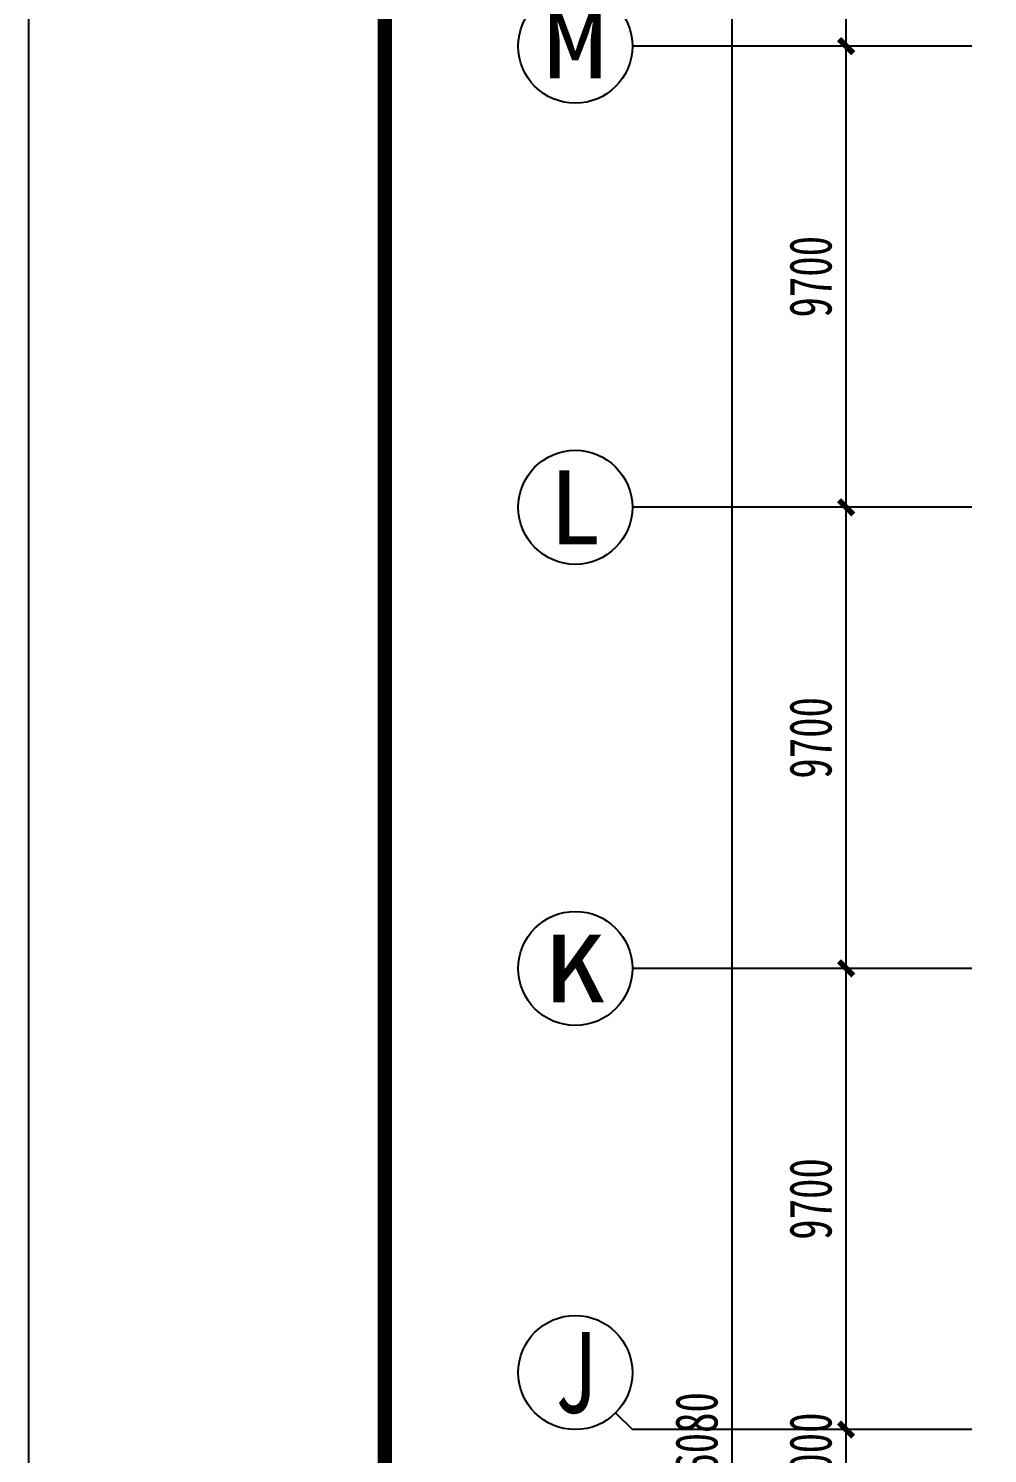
# Model space of a CAD drawing. Header units: millimetres. Extents: x -633009578 to 5705885, y -633235091 to 2571734.
# Drawn here: x 2725055 to 2745238, y 2340267 to 2370242 of the extents above; entities that cross this region are included whole.
import ezdxf
from ezdxf.enums import TextEntityAlignment as Align

# ---------------------------------------------------------------- set-up
doc = ezdxf.new("R2010")
doc.units = ezdxf.units.MM
doc.header["$LTSCALE"] = 1000
doc.header["$MEASUREMENT"] = 0
doc.layers.get('0').update_dxf_attribs({"color": 9})
for name, color, linetype in [('3T_WOOD', 21, 'Continuous'), ('AXIS_TEXT', 7, 'Continuous'), ('C-AXIS(轴号)', 3, 'Continuous'), ('设备-箱柜', 3, 'Continuous'), ('院图签、封面151013$0$PUB_TITLE', 153, 'Continuous'), ('院图签、封面151013$0$图签文字', 4, 'Continuous')]:
    doc.layers.add(name, color=color, linetype=linetype)
doc.styles.add('_TCH_AXIS', font='simhei.ttf', dxfattribs={"bigfont": 'GBCBIG'})
doc.styles.add('_TCH_DIM_T3', font='simhei.ttf', dxfattribs={"width": 0.707, "bigfont": 'GBCBIG'})
doc.styles.add('COMPLEX', font='simhei.ttf')
doc.styles.add('院图签、封面151013$0$-宋体', font='simhei.ttf', dxfattribs={"width": 0.8})
doc.dimstyles.new('_TCH_ARCH&&300', dxfattribs={"dimtxt": 892.5, "dimasz": 300, "dimexe": 750, "dimexo": 900, "dimgap": 300, "dimtad": 1, "dimdec": 0, "dimzin": 0, "dimdsep": 46, "dimtxsty": '_TCH_DIM_T3', "dimblk": 'ARCHTICK', "dimcen": 0.09, "dimclrt": 7, "dimazin": 2, "dimtfac": 1, "dimtdec": 0, "dimtix": 1, "dimtmove": 2, "dimatfit": 3, "dimfxl": 1, "dimtolj": 1, "dimtzin": 0, "dimarcsym": 0})

# ---------------------------------------------------------------- blocks, each defined once
blk = doc.blocks.new('_ArchTick')
at = {"color": 0, "linetype": 'ByBlock', "const_width": 0.4}
blk.add_lwpolyline([(-0.5, -0.5), (0.5, 0.5)], dxfattribs=at)
blk = doc.blocks.new('*D317')
at = {"layer": 'C-AXIS(轴号)', "color": 0, "lineweight": -2, "transparency": 16777216}
for p, q in [((1090231, 1657819), (1090231, 1658119)), ((1091977, 1657819), (1089481, 1657819)), ((1090231, 1656819), (1090231, 1657819)), ((1091977, 1656819), (1089481, 1656819)), ((1090231, 1656819), (1090231, 1656519))]:
    blk.add_line(p, q, dxfattribs=at)
at = {"layer": 'Defpoints', "color": 0, "transparency": 16777216}
for p in [(1090231, 1657819), (1092877, 1657819), (1092877, 1656819)]:
    blk.add_point(p, dxfattribs=at)
at = {"layer": 'C-AXIS(轴号)', "color": 0, "linetype": 'ByBlock', "lineweight": -2, "transparency": 16777216, "xscale": 300, "yscale": 300, "zscale": 300}
for p, rotation in [((1090231, 1657819), 270), ((1090231, 1656819), 90)]:
    blk.add_blockref('_ArchTick', p, dxfattribs=dict(at, rotation=rotation))
at = {"layer": 'C-AXIS(轴号)', "color": 7, "transparency": 16777216, "insert": (1089485, 1657319), "char_height": 892.5, "attachment_point": 5, "rotation": 90, "style": '_TCH_DIM_T3'}
blk.add_mtext('\\A1;1000', dxfattribs=at)
blk = doc.blocks.new('*D318')
at = {"layer": 'C-AXIS(轴号)', "color": 0, "lineweight": -2, "transparency": 16777216}
for p, q in [((1091977, 1667519), (1089481, 1667519)), ((1090231, 1657819), (1090231, 1667519)), ((1091977, 1657819), (1089481, 1657819))]:
    blk.add_line(p, q, dxfattribs=at)
at = {"layer": 'Defpoints', "color": 0, "transparency": 16777216}
for p in [(1090231, 1667519), (1092877, 1667519), (1092877, 1657819)]:
    blk.add_point(p, dxfattribs=at)
at = {"layer": 'C-AXIS(轴号)', "color": 0, "linetype": 'ByBlock', "lineweight": -2, "transparency": 16777216, "xscale": 300, "yscale": 300, "zscale": 300}
for p, rotation in [((1090231, 1667519), 90), ((1090231, 1657819), 270)]:
    blk.add_blockref('_ArchTick', p, dxfattribs=dict(at, rotation=rotation))
at = {"layer": 'C-AXIS(轴号)', "color": 7, "transparency": 16777216, "insert": (1089485, 1662669), "char_height": 892.5, "attachment_point": 5, "rotation": 90, "style": '_TCH_DIM_T3'}
blk.add_mtext('\\A1;9700', dxfattribs=at)
blk = doc.blocks.new('*D319')
at = {"layer": 'C-AXIS(轴号)', "color": 0, "lineweight": -2, "transparency": 16777216}
for p, q in [((1091977, 1677219), (1089481, 1677219)), ((1090231, 1667519), (1090231, 1677219)), ((1091977, 1667519), (1089481, 1667519))]:
    blk.add_line(p, q, dxfattribs=at)
at = {"layer": 'Defpoints', "color": 0, "transparency": 16777216}
for p in [(1090231, 1677219), (1092877, 1677219), (1092877, 1667519)]:
    blk.add_point(p, dxfattribs=at)
at = {"layer": 'C-AXIS(轴号)', "color": 0, "linetype": 'ByBlock', "lineweight": -2, "transparency": 16777216, "xscale": 300, "yscale": 300, "zscale": 300}
for p, rotation in [((1090231, 1677219), 90), ((1090231, 1667519), 270)]:
    blk.add_blockref('_ArchTick', p, dxfattribs=dict(at, rotation=rotation))
at = {"layer": 'C-AXIS(轴号)', "color": 7, "transparency": 16777216, "insert": (1089485, 1672369), "char_height": 892.5, "attachment_point": 5, "rotation": 90, "style": '_TCH_DIM_T3'}
blk.add_mtext('\\A1;9700', dxfattribs=at)
blk = doc.blocks.new('*D320')
at = {"layer": 'C-AXIS(轴号)', "color": 0, "lineweight": -2, "transparency": 16777216}
for p, q in [((1091977, 1686919), (1089481, 1686919)), ((1090231, 1677219), (1090231, 1686919)), ((1091977, 1677219), (1089481, 1677219))]:
    blk.add_line(p, q, dxfattribs=at)
at = {"layer": 'Defpoints', "color": 0, "transparency": 16777216}
for p in [(1090231, 1686919), (1092877, 1686919), (1092877, 1677219)]:
    blk.add_point(p, dxfattribs=at)
at = {"layer": 'C-AXIS(轴号)', "color": 0, "linetype": 'ByBlock', "lineweight": -2, "transparency": 16777216, "xscale": 300, "yscale": 300, "zscale": 300}
for p, rotation in [((1090231, 1686919), 90), ((1090231, 1677219), 270)]:
    blk.add_blockref('_ArchTick', p, dxfattribs=dict(at, rotation=rotation))
at = {"layer": 'C-AXIS(轴号)', "color": 7, "transparency": 16777216, "insert": (1089485, 1682069), "char_height": 892.5, "attachment_point": 5, "rotation": 90, "style": '_TCH_DIM_T3'}
blk.add_mtext('\\A1;9700', dxfattribs=at)
blk = doc.blocks.new('*D321')
at = {"layer": 'C-AXIS(轴号)', "color": 0, "lineweight": -2, "transparency": 16777216}
for p, q in [((1091977, 1696619), (1089481, 1696619)), ((1090231, 1686919), (1090231, 1696619)), ((1091977, 1686919), (1089481, 1686919))]:
    blk.add_line(p, q, dxfattribs=at)
at = {"layer": 'Defpoints', "color": 0, "transparency": 16777216}
for p in [(1090231, 1696619), (1092877, 1696619), (1092877, 1686919)]:
    blk.add_point(p, dxfattribs=at)
at = {"layer": 'C-AXIS(轴号)', "color": 0, "linetype": 'ByBlock', "lineweight": -2, "transparency": 16777216, "xscale": 300, "yscale": 300, "zscale": 300}
for p, rotation in [((1090231, 1696619), 90), ((1090231, 1686919), 270)]:
    blk.add_blockref('_ArchTick', p, dxfattribs=dict(at, rotation=rotation))
at = {"layer": 'C-AXIS(轴号)', "color": 7, "transparency": 16777216, "insert": (1089485, 1691769), "char_height": 892.5, "attachment_point": 5, "rotation": 90, "style": '_TCH_DIM_T3'}
blk.add_mtext('\\A1;9700', dxfattribs=at)
blk = doc.blocks.new('*D325')
at = {"layer": 'C-AXIS(轴号)', "color": 0, "lineweight": -2, "transparency": 16777216}
for p, q in [((1091977, 1725359), (1087081, 1725359)), ((1087831, 1589279), (1087831, 1725359)), ((1091977, 1589279), (1087081, 1589279))]:
    blk.add_line(p, q, dxfattribs=at)
at = {"layer": 'Defpoints', "color": 0, "transparency": 16777216}
for p in [(1087831, 1725359), (1092877, 1725359), (1092877, 1589279)]:
    blk.add_point(p, dxfattribs=at)
at = {"layer": 'C-AXIS(轴号)', "color": 0, "linetype": 'ByBlock', "lineweight": -2, "transparency": 16777216, "xscale": 300, "yscale": 300, "zscale": 300}
for p, rotation in [((1087831, 1725359), 90), ((1087831, 1589279), 270)]:
    blk.add_blockref('_ArchTick', p, dxfattribs=dict(at, rotation=rotation))
at = {"layer": 'C-AXIS(轴号)', "color": 7, "transparency": 16777216, "insert": (1087085, 1657319), "char_height": 892.5, "attachment_point": 5, "rotation": 90, "style": '_TCH_DIM_T3'}
blk.add_mtext('\\A1;136080', dxfattribs=at)
blk = doc.blocks.new('_AXISO')
blk.add_circle((0, 0), 0.5)
at = {"layer": 'AXIS_TEXT', "style": 'COMPLEX', "width": 1.041667}
blk.add_attdef('A', text='', height=0.56, dxfattribs=at).set_placement((-0.25, -0.28), (0.25, -0.28), align=Align.FIT)
blk = doc.blocks.new('建筑图框_A1')
at = {"layer": '院图签、封面151013$0$PUB_TITLE'}
blk.add_lwpolyline([(0, 0), (84100, 0), (84100, 59400), (0, 59400)], close=True, dxfattribs=at)
at = {"layer": '院图签、封面151013$0$PUB_TITLE', "const_width": 100}
blk.add_lwpolyline([(2500, 1000), (83100, 1000), (83100, 58400), (2500, 58400)], close=True, dxfattribs=at)
at = {"layer": '院图签、封面151013$0$图签文字', "color": 6, "style": '院图签、封面151013$0$-宋体'}
for tag, height, width, p in [('工程主持人', 400, 0.8, (79990.9, 29505.9)), ('审定', 400, 0.8, (79990.9, 28705.9)), ('审核', 400, 0.8, (79990.9, 27905.9)), ('专业负责人', 400, 0.8, (79990.9, 27105.9)), ('校对', 400, 0.8, (79990.9, 26305.9)), ('设计', 400, 0.8, (79990.9, 25505.9)), ('方案设计人', 400, 0.8, (79990.9, 24706.8)), ('工程编号', 300, 0.7, (81000, 8700.4)), ('版次', 300, 0.7, (78738.1, 3005.7)), ('日期', 300, 0.7, (82038.1, 3000.2)), ('图号', 200, 0.7, (82538.1, 2400.1)), ('比例', 300, 0.7, (78738.1, 2200.2)), ('图号_X施', 300, 0.7, (81538.1, 2200.2)), ('图号_总数', 200, 0.7, (82538.1, 2000.1))]:
    blk.add_attdef(tag, text='', height=height, dxfattribs=dict(at, width=width)).set_placement(p, align=Align.MIDDLE_CENTER)
at = {"layer": '院图签、封面151013$0$图签文字', "color": 6, "style": '院图签、封面151013$0$-宋体', "width": 0.7}
for tag, p in [('建设单位_001', (80935.9, 7446.2)), ('工程名称_001', (80933.5, 6045.4)), ('图名_001', (79742.9, 4059.7))]:
    blk.add_attdef(tag, p, '', height=300, dxfattribs=at)
blk = doc.blocks.new('负一层平面图9')
at = {"layer": 'C-AXIS(轴号)'}
for p, q in [((1092876.7, 1686918.6), (1085731.4, 1686918.6)), ((1092876.7, 1677218.6), (1085731.4, 1677218.6)), ((1092876.7, 1667518.6), (1085731.4, 1667518.6)), ((1085379.9, 1658170.1), (1085731.4, 1657818.6)), ((1092876.7, 1657818.6), (1085731.4, 1657818.6))]:
    blk.add_line(p, q, dxfattribs=at)
ref = blk.add_blockref('_AXISO', (1084531.4, 1686918.6), dxfattribs=dict(at, xscale=2400, yscale=2400, zscale=2400))
ref.add_attrib('A', 'M', dxfattribs={"layer": 'AXIS_TEXT', "height": 1357.6, "style": '_TCH_AXIS'}).set_placement((1083852.6, 1686239.8), (1085210.2, 1686239.8), align=Align.FIT)
ref = blk.add_blockref('_AXISO', (1084531.4, 1677218.6), dxfattribs=dict(at, xscale=2400, yscale=2400, zscale=2400))
ref.add_attrib('A', 'L', dxfattribs={"layer": 'AXIS_TEXT', "height": 1562.4, "style": '_TCH_AXIS'}).set_placement((1083973.4, 1676437.4), (1085089.4, 1676437.4), align=Align.FIT)
ref = blk.add_blockref('_AXISO', (1084531.4, 1667518.6), dxfattribs=dict(at, xscale=2400, yscale=2400, zscale=2400))
ref.add_attrib('A', 'K', dxfattribs={"layer": 'AXIS_TEXT', "height": 1423.7, "style": '_TCH_AXIS'}).set_placement((1083887.3, 1666806.7), (1085175.5, 1666806.7), align=Align.FIT)
ref = blk.add_blockref('_AXISO', (1084531.4, 1659018.6), dxfattribs=dict(at, xscale=2400, yscale=2400, zscale=2400))
ref.add_attrib('A', 'J', dxfattribs={"layer": 'AXIS_TEXT', "height": 1700.8, "style": '_TCH_AXIS'}).set_placement((1084086, 1658168.2), (1084976.9, 1658168.2), align=Align.FIT)
for p1, p2, distance, picture, middle in [((1092876.7, 1589278.6), (1092876.7, 1725358.6), 5045.3, '*D325', (1087085.2, 1657318.6)), ((1092876.7, 1686918.6), (1092876.7, 1696618.6), 2645.3, '*D321', (1089485.2, 1691768.6)), ((1092876.7, 1677218.6), (1092876.7, 1686918.6), 2645.3, '*D320', (1089485.2, 1682068.6)), ((1092876.7, 1667518.6), (1092876.7, 1677218.6), 2645.3, '*D319', (1089485.2, 1672368.6)), ((1092876.7, 1657818.6), (1092876.7, 1667518.6), 2645.3, '*D318', (1089485.2, 1662668.6)), ((1092876.7, 1656818.6), (1092876.7, 1657818.6), 2645.3, '*D317', (1089485.2, 1657318.6))]:
    dim = blk.add_aligned_dim(p1=p1, p2=p2, distance=distance, dimstyle='_TCH_ARCH&&300', dxfattribs=at)
    dim.commit()
    dim.dimension.update_dxf_attribs({"geometry": picture, "text_midpoint": middle})

msp = doc.modelspace()

# ---------------------------------------------------------------- block references
at = {"layer": '3T_WOOD'}
msp.add_blockref('负一层平面图9', (1652031.9, 682952.1), dxfattribs=at)
at = {"layer": '设备-箱柜', "xscale": 3, "yscale": 3}
msp.add_blockref('建筑图框_A1', (2725055.4, 2243683.8, 0), dxfattribs=at)

doc.saveas('drawing.dxf')
